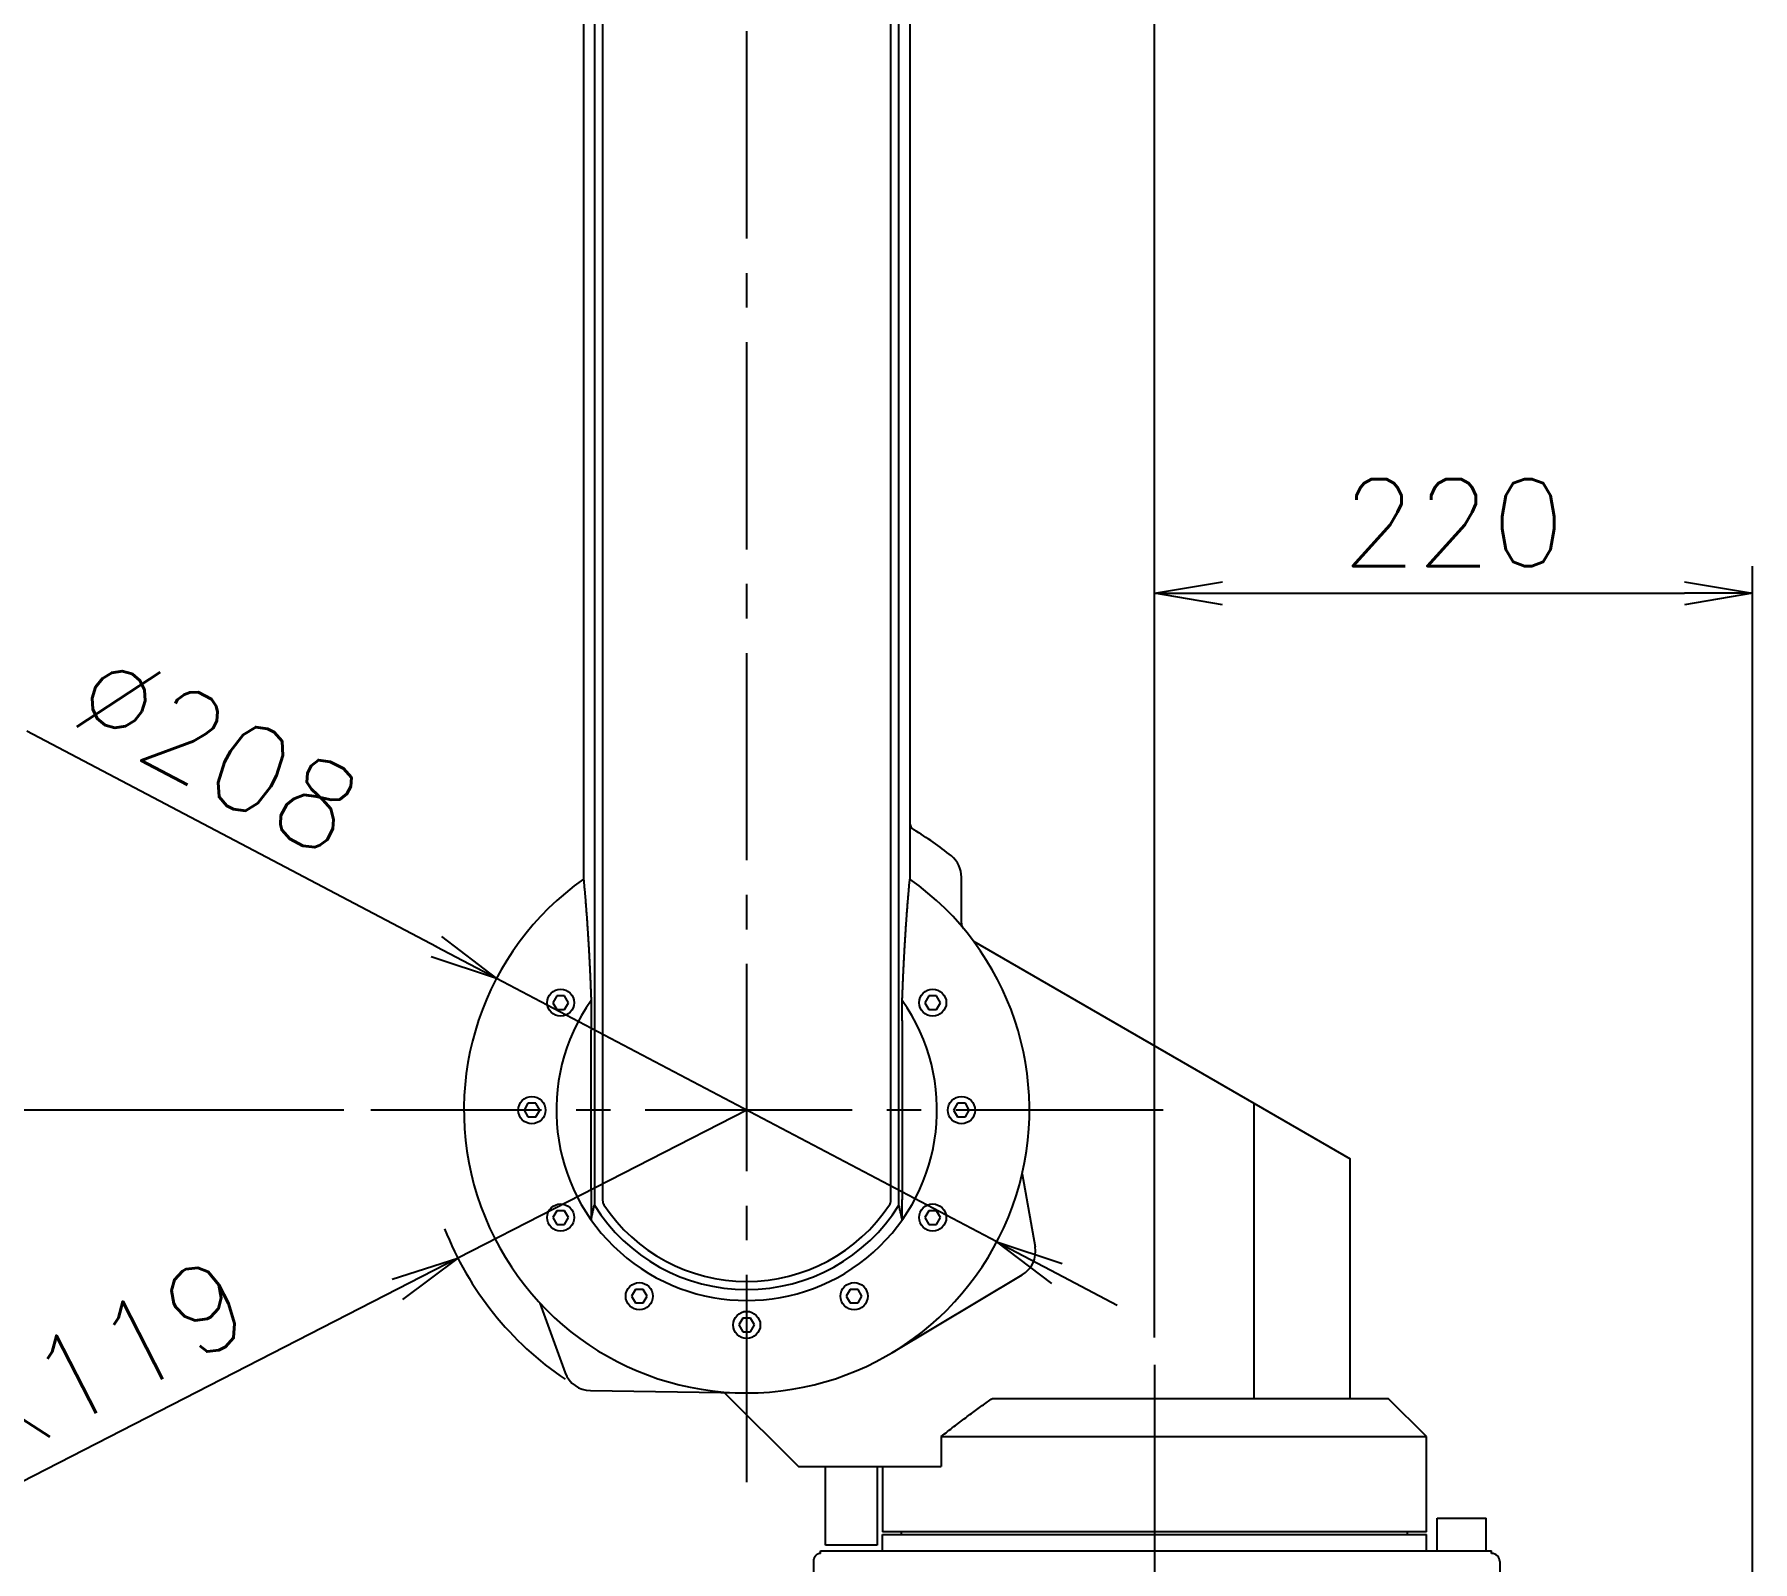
# Model space of a CAD drawing. Extents: x -7841 to -3641, y -5238 to -2268.
# Drawn here: x -4892 to -4260, y -4236 to -3675 of the extents above; entities that cross this region are included whole.
import ezdxf

# ---------------------------------------------------------------- set-up
doc = ezdxf.new("R2010")
doc.units = 0
doc.header["$LTSCALE"] = 4
doc.header["$MEASUREMENT"] = 0
doc.linetypes.add('CENTRE2', pattern=[28.575, 19.05, -3.175, 3.175, -3.175])
doc.layers.get('0').update_dxf_attribs({"linetype": 'CONTINUOUS'})
doc.layers.get('DEFPOINTS').update_dxf_attribs({"linetype": 'CONTINUOUS'})
for name, color, linetype in [('01', 7, 'CONTINUOUS'), ('01CENTER', 5, 'CENTRE2'), ('01HOSO', 6, 'CONTINUOUS'), ('02', 5, 'CONTINUOUS')]:
    doc.layers.add(name, color=color, linetype=linetype)
doc.styles.add('BIGFONT', font='ROMANS.SHX', dxfattribs={"bigfont": 'bigfont'})
doc.dimstyles.new('L-IN', dxfattribs={"dimscale": 10, "dimtxt": 3.2, "dimasz": 2.5, "dimexe": 1, "dimexo": 1, "dimgap": 1, "dimtad": 1, "dimdec": 0, "dimtxsty": 'BIGFONT', "dimblk": 'YA-IN', "dimblk1": 'OPEN', "dimblk2": 'OPEN', "dimsah": 1, "dimcen": 0, "dimclrd": 256, "dimclre": 256, "dimclrt": 256, "dimazin": 3, "dimtp": 0.1, "dimtm": 0.2, "dimtfac": 0.625, "dimtdec": 0, "dimtmove": 0, "dimatfit": 3, "dimtolj": 1})

# ---------------------------------------------------------------- blocks, each defined once
blk = doc.blocks.new('_OPEN')
at = {"color": 0, "linetype": 'BYBLOCK'}
for p, q in [((-1, 0.167), (0, 0)), ((0, 0), (-1, -0.167)), ((0, 0), (-1, 0))]:
    blk.add_line(p, q, dxfattribs=at)
blk = doc.blocks.new('*D5')
at = {"linetype": 'BYBLOCK'}
for p, q in [((-4776.41, -3510), (-5690, -3510)), ((-5680, -4045), (-5680, -3535)), ((-4778.19, -4070), (-5690, -4070))]:
    blk.add_line(p, q, dxfattribs=at)
at = {"layer": 'DEFPOINTS', "color": 0, "linetype": 'BYBLOCK'}
for p in [(-5680, -3510), (-4766.41, -3510), (-4768.19, -4070)]:
    blk.add_point(p, dxfattribs=at)
at = {"linetype": 'BYBLOCK', "xscale": 25, "yscale": 25, "zscale": 25}
for p, rotation in [((-5680, -3510), 90), ((-5680, -4070), 270)]:
    blk.add_blockref('_OPEN', p, dxfattribs=dict(at, rotation=rotation))
at = {"linetype": 'BYBLOCK', "insert": (-5706, -3790), "char_height": 32, "attachment_point": 5, "rotation": 90, "style": 'BIGFONT'}
blk.add_mtext('\\A1;560', dxfattribs=at)
blk = doc.blocks.new('YA-IN')
at = {"color": 0, "linetype": 'BYBLOCK'}
for p, q in [((0, 0), (-1, 0.167)), ((-1, -0.167), (0, 0)), ((0, 0), (-1, 0))]:
    blk.add_line(p, q, dxfattribs=at)
blk = doc.blocks.new('*D7')
at = {"linetype": 'BYBLOCK'}
for p, q in [((-4790, -3394.39), (-4790, -3150)), ((-4640, -4153.6), (-4640, -3150)), ((-4765, -3160), (-4665, -3160))]:
    blk.add_line(p, q, dxfattribs=at)
at = {"layer": 'DEFPOINTS', "color": 0, "linetype": 'BYBLOCK'}
for p in [(-4640, -3160), (-4790, -3404.39), (-4640, -4163.6)]:
    blk.add_point(p, dxfattribs=at)
at = {"linetype": 'BYBLOCK', "xscale": 25, "yscale": 25, "zscale": 25, "rotation": 180}
blk.add_blockref('_OPEN', (-4790, -3160), dxfattribs=at)
at = {"linetype": 'BYBLOCK', "xscale": 25, "yscale": 25, "zscale": 25}
blk.add_blockref('_OPEN', (-4640, -3160), dxfattribs=at)
at = {"linetype": 'BYBLOCK', "insert": (-4715, -3134), "char_height": 32, "attachment_point": 5, "style": 'BIGFONT'}
blk.add_mtext('\\A1;150', dxfattribs=at)
blk = doc.blocks.new('*D10')
at = {"linetype": 'BYBLOCK'}
for p, q in [((-4744.15, -4009.92), (-4894.8, -3930.63)), ((-4537.97, -4118.44), (-4722.03, -4021.56)), ((-4515.85, -4130.08), (-4493.72, -4141.72))]:
    blk.add_line(p, q, dxfattribs=at)
at = {"layer": 'DEFPOINTS', "color": 0, "linetype": 'BYBLOCK'}
for p in [(-4722.03, -4021.56), (-4537.97, -4118.44)]:
    blk.add_point(p, dxfattribs=at)
at = {"linetype": 'BYBLOCK', "xscale": 25, "yscale": 25, "zscale": 25}
for p, rotation in [((-4722.03, -4021.56), 332.2414593989402), ((-4537.97, -4118.44), 152.2414593989402)]:
    blk.add_blockref('_OPEN', p, dxfattribs=dict(at, rotation=rotation))
at = {"linetype": 'BYBLOCK', "insert": (-4824.62, -3938.18), "char_height": 32, "attachment_point": 5, "rotation": 332.24146, "style": 'BIGFONT'}
blk.add_mtext('\\A1;∅208', dxfattribs=at)
blk = doc.blocks.new('*D18')
at = {"linetype": 'BYBLOCK'}
for p, q in [((-4640, -4153.6), (-4640, -3870)), ((-4420, -4254.8), (-4420, -3870)), ((-4615, -3880), (-4445, -3880))]:
    blk.add_line(p, q, dxfattribs=at)
at = {"layer": 'DEFPOINTS', "color": 0, "linetype": 'BYBLOCK'}
for p in [(-4420, -3880), (-4640, -4163.6), (-4420, -4264.8)]:
    blk.add_point(p, dxfattribs=at)
at = {"linetype": 'BYBLOCK', "xscale": 25, "yscale": 25, "zscale": 25, "rotation": 180}
blk.add_blockref('_OPEN', (-4640, -3880), dxfattribs=at)
at = {"linetype": 'BYBLOCK', "xscale": 25, "yscale": 25, "zscale": 25}
blk.add_blockref('_OPEN', (-4420, -3880), dxfattribs=at)
at = {"linetype": 'BYBLOCK', "insert": (-4530, -3854), "char_height": 32, "attachment_point": 5, "style": 'BIGFONT'}
blk.add_mtext('\\A1;220', dxfattribs=at)
blk = doc.blocks.new('*D4')
at = {"linetype": 'BYBLOCK'}
for p, q in [((-4778.19, -4070), (-5690, -4070)), ((-5680, -4095), (-5680, -4495)), ((-4635.99, -4520), (-5690, -4520))]:
    blk.add_line(p, q, dxfattribs=at)
at = {"layer": 'DEFPOINTS', "color": 0, "linetype": 'BYBLOCK'}
for p in [(-4768.19, -4070), (-5680, -4520), (-4625.99, -4520)]:
    blk.add_point(p, dxfattribs=at)
at = {"linetype": 'BYBLOCK', "xscale": 25, "yscale": 25, "zscale": 25}
for p, rotation in [((-5680, -4070), 90), ((-5680, -4520), 270)]:
    blk.add_blockref('_OPEN', p, dxfattribs=dict(at, rotation=rotation))
at = {"linetype": 'BYBLOCK', "insert": (-5706, -4295), "char_height": 32, "attachment_point": 5, "rotation": 90, "style": 'BIGFONT'}
blk.add_mtext('\\A1;450', dxfattribs=at)
blk = doc.blocks.new('*D33')
at = {"linetype": 'BYBLOCK'}
for p, q in [((-4630, -4070), (-4736.23, -4124.45)), ((-4758.47, -4135.85), (-4912.74, -4214.92))]:
    blk.add_line(p, q, dxfattribs=at)
at = {"layer": 'DEFPOINTS', "color": 0, "linetype": 'BYBLOCK'}
for p in [(-4630, -4070), (-4736.23, -4124.45)]:
    blk.add_point(p, dxfattribs=at)
at = {"linetype": 'BYBLOCK', "xscale": 25, "yscale": 25, "zscale": 25, "rotation": 27.1378842050146}
blk.add_blockref('_OPEN', (-4736.23, -4124.45), dxfattribs=at)
at = {"linetype": 'BYBLOCK', "insert": (-4866.21, -4161.85), "char_height": 32, "attachment_point": 5, "rotation": 27.13788, "style": 'BIGFONT'}
blk.add_mtext('\\A1;R119', dxfattribs=at)

msp = doc.modelspace()

# ---------------------------------------------------------------- linework, layer by layer
at = {"layer": '01', "linetype": 'CONTINUOUS'}
for p, q in [((-4686.00656, -3499.40448), (-4686.00656, -4104.91798)), ((-4573.99344, -4104.91798), (-4573.99344, -3499.40448)), ((-4690, -3584.29838), (-4690, -3985.05296)), ((-4570, -3584.29838), (-4570, -3985.05296)), ((-4551, -4001.26136), (-4551, -3984.33204)), ((-4546.58752, -4007.88432), (-4408, -4087.89786)), ((-4408, -4176), (-4408, -4087.89786)), ((-4528.66551, -4093.39491), (-4523.93016, -4120.25044)), ((-4576.62685, -4159.25977), (-4528.6462, -4130.5696)), ((-4706.06078, -4140.92783), (-4696.73396, -4166.55308)), ((-4687.49017, -4173.13171), (-4631.59262, -4173.9878)), ((-4638.11204, -4173.88796), (-4611, -4201)), ((-4539.59866, -4176), (-4394, -4176)), ((-4380, -4190), (-4394, -4176)), ((-4380, -4225), (-4380, -4190)), ((-4611, -4201), (-4558.46018, -4201)), ((-4601, -4230), (-4601, -4201)), ((-4582, -4201), (-4582, -4230)), ((-4580, -4201), (-4580, -4225)), ((-4376, -4232), (-4376, -4220)), ((-4375.99928, -4220), (-4358.00072, -4220)), ((-4358, -4232), (-4358, -4220)), ((-4380, -4225), (-4580, -4225)), ((-4580, -4226), (-4380, -4226)), ((-4580, -4232), (-4580, -4226)), ((-4573, -4226), (-4573, -4225)), ((-4387, -4226), (-4387, -4225)), ((-4380, -4232), (-4380, -4226)), ((-4602.83264, -4232), (-4356, -4232)), ((-4602.83264, -4233), (-4602.83264, -4232)), ((-4582, -4230), (-4601, -4230)), ((-4356, -4233), (-4356, -4232)), ((-4605.47566, -4236), (-4605.47566, -4262)), ((-4353, -4236), (-4353, -4252.6988))]:
    msp.add_line(p, q, dxfattribs=at)
for centre, radius, start, end in [((-4567, -3964.3591), 3, 180, 239.18984336), ((-4630, -4070), 120, 51.1508053, 59.18984336), ((-4561, -3984.33204), 10, 0, 51.1508053), ((-4630, -4070), 104, 125.23441798, 54.76558202), ((-4548, -4001.26136), 3, 180, 219.9722976), ((-4630, -4070), 66, 211.94198195, 328.05801805), ((-4533.77824, -4121.98693), 10, 300.87744272, 10), ((-4687.33703, -4163.13288), 10, 200, 269.12255728), ((-4356, -4236), 3, 0, 90)]:
    msp.add_arc(centre, radius, start, end, dxfattribs=at)
msp.add_spline([(-4602.83264, -4233), (-4602.98709, -4233.00506), (-4603.14035, -4233.02016), (-4603.29165, -4233.04508), (-4603.44031, -4233.07954), (-4603.58604, -4233.12326), (-4603.72838, -4233.17594), (-4603.86665, -4233.23711), (-4604.00024, -4233.30621), (-4604.12884, -4233.38277), (-4604.25207, -4233.46622), (-4604.36964, -4233.556), (-4604.48133, -4233.65153), (-4604.58699, -4233.75229), (-4604.68655, -4233.85775), (-4604.77991, -4233.96738), (-4604.8671, -4234.08076), (-4604.94808, -4234.19736), (-4605.02295, -4234.31686), (-4605.09172, -4234.43878), (-4605.15452, -4234.56289), (-4605.2114, -4234.68879), (-4605.26248, -4234.81622), (-4605.30786, -4234.94499), (-4605.34762, -4235.07477), (-4605.38188, -4235.20551), (-4605.41071, -4235.33691), (-4605.43418, -4235.46889), (-4605.45237, -4235.60134), (-4605.46532, -4235.73401), (-4605.47308, -4235.86698), (-4605.47566, -4236)], degree=3, dxfattribs=at)
at = {"layer": '01CENTER'}
for p, q in [((-4630, -4206.74196), (-4630, -3404.38841)), ((-4476.87059, -4070), (-4768.19131, -4070)), ((-4480, -4163.59959), (-4480, -4550.94728))]:
    msp.add_line(p, q, dxfattribs=at)
at = {"layer": '01HOSO', "linetype": 'CONTINUOUS'}
for p, q in [((-4683, -3499.95012), (-4683, -4103.16625)), ((-4577, -4103.16625), (-4577, -3499.95012)), ((-4699.85938, -4028), (-4701.30276, -4030.5)), ((-4701.30276, -4030.5), (-4699.85938, -4033)), ((-4696.97263, -4028), (-4699.85938, -4028)), ((-4695.52926, -4030.5), (-4696.97263, -4028)), ((-4696.97263, -4033), (-4695.52926, -4030.5)), ((-4563.02737, -4028), (-4564.47074, -4030.5)), ((-4564.47074, -4030.5), (-4563.02737, -4033)), ((-4560.14062, -4028), (-4563.02737, -4028)), ((-4558.69724, -4030.5), (-4560.14062, -4028)), ((-4560.14062, -4033), (-4558.69724, -4030.5)), ((-4699.85938, -4033), (-4696.97263, -4033)), ((-4563.02737, -4033), (-4560.14062, -4033)), ((-4710.44338, -4067.5), (-4711.88675, -4070)), ((-4711.88675, -4070), (-4710.44338, -4072.5)), ((-4707.55662, -4067.5), (-4710.44338, -4067.5)), ((-4706.11325, -4070), (-4707.55662, -4067.5)), ((-4707.55662, -4072.5), (-4706.11325, -4070)), ((-4552.44338, -4067.5), (-4553.88675, -4070)), ((-4553.88675, -4070), (-4552.44338, -4072.5)), ((-4549.55662, -4067.5), (-4552.44338, -4067.5)), ((-4548.11325, -4070), (-4549.55662, -4067.5)), ((-4549.55662, -4072.5), (-4548.11325, -4070)), ((-4443.39399, -4176), (-4443.39399, -4067.46313)), ((-4710.44338, -4072.5), (-4707.55662, -4072.5)), ((-4552.44338, -4072.5), (-4549.55662, -4072.5)), ((-4699.85938, -4107), (-4701.30276, -4109.5)), ((-4696.97263, -4107), (-4699.85938, -4107)), ((-4695.52926, -4109.5), (-4696.97263, -4107)), ((-4563.02737, -4107), (-4564.47074, -4109.5)), ((-4560.14062, -4107), (-4563.02737, -4107)), ((-4558.69724, -4109.5), (-4560.14062, -4107)), ((-4701.30276, -4109.5), (-4699.85938, -4112)), ((-4699.85938, -4112), (-4696.97263, -4112)), ((-4696.97263, -4112), (-4695.52926, -4109.5)), ((-4564.47074, -4109.5), (-4563.02737, -4112)), ((-4563.02737, -4112), (-4560.14062, -4112)), ((-4560.14062, -4112), (-4558.69724, -4109.5)), ((-4670.94338, -4135.91601), (-4672.38675, -4138.41601)), ((-4672.38675, -4138.41601), (-4670.94338, -4140.91601)), ((-4668.05662, -4135.91601), (-4670.94338, -4135.91601)), ((-4666.61325, -4138.41601), (-4668.05662, -4135.91601)), ((-4668.05662, -4140.91601), (-4666.61325, -4138.41601)), ((-4591.94338, -4135.91601), (-4593.38675, -4138.41601)), ((-4593.38675, -4138.41601), (-4591.94338, -4140.91601)), ((-4589.05662, -4135.91601), (-4591.94338, -4135.91601)), ((-4587.61325, -4138.41601), (-4589.05662, -4135.91601)), ((-4589.05662, -4140.91601), (-4587.61325, -4138.41601)), ((-4670.94338, -4140.91601), (-4668.05662, -4140.91601)), ((-4591.94338, -4140.91601), (-4589.05662, -4140.91601)), ((-4631.44338, -4146.5), (-4632.88675, -4149)), ((-4632.88675, -4149), (-4631.44338, -4151.5)), ((-4628.55662, -4146.5), (-4631.44338, -4146.5)), ((-4631.44338, -4151.5), (-4628.55662, -4151.5)), ((-4627.11325, -4149), (-4628.55662, -4146.5)), ((-4628.55662, -4151.5), (-4627.11325, -4149)), ((-4558.46018, -4190), (-4380, -4190)), ((-4558.46018, -4190), (-4558.46018, -4201))]:
    msp.add_line(p, q, dxfattribs=at)
for centre in [(-4698.41601, -4030.5), (-4561.58399, -4030.5), (-4709, -4070), (-4551, -4070), (-4698.41601, -4109.5), (-4561.58399, -4109.5), (-4669.5, -4138.41601), (-4590.5, -4138.41601), (-4630, -4149)]:
    msp.add_circle(centre, 5, dxfattribs=at)
for centre, radius, start, end in [((-4630, -4070), 70, 144.82350902, 35.17649098), ((-4680, -4103.16625), 3, 180, 213.55730976), ((-4630, -4070), 63, 213.55730976, 326.44269024), ((-4580, -4103.16625), 3, 326.44269024, 0)]:
    msp.add_arc(centre, radius, start, end, dxfattribs=at)
for points in [[(-4690, -3985.05296), (-4689.81088, -3987.08891), (-4689.63271, -3989.08424), (-4689.46501, -3991.03614), (-4689.30731, -3992.94207), (-4689.15905, -3994.80087), (-4689.01944, -3996.61525), (-4688.88771, -3998.38857), (-4688.76326, -4000.12294), (-4688.64553, -4001.82045), (-4688.53402, -4003.48329), (-4688.42825, -4005.11377), (-4688.32782, -4006.71391), (-4688.23232, -4008.28578), (-4688.14143, -4009.8313), (-4688.05482, -4011.35245), (-4687.97221, -4012.851), (-4687.89333, -4014.32881), (-4687.81795, -4015.78755), (-4687.74584, -4017.22894), (-4687.67681, -4018.65456), (-4687.61068, -4020.06603), (-4687.54728, -4021.46484), (-4687.48646, -4022.85253), (-4687.42808, -4024.2305), (-4687.37203, -4025.60021), (-4687.31818, -4026.96298), (-4687.26643, -4028.32019), (-4687.21669, -4029.67321)], [(-4572.78331, -4029.67321), (-4572.73357, -4028.32019), (-4572.68182, -4026.96298), (-4572.62797, -4025.60021), (-4572.57192, -4024.2305), (-4572.51354, -4022.85253), (-4572.45272, -4021.46485), (-4572.38932, -4020.06603), (-4572.32319, -4018.65456), (-4572.25416, -4017.22894), (-4572.18205, -4015.78755), (-4572.10667, -4014.32881), (-4572.02779, -4012.85101), (-4571.94518, -4011.35245), (-4571.85857, -4009.8313), (-4571.76768, -4008.28578), (-4571.67218, -4006.71391), (-4571.57175, -4005.11378), (-4571.46598, -4003.48329), (-4571.35447, -4001.82045), (-4571.23674, -4000.12294), (-4571.11229, -3998.38857), (-4570.98056, -3996.61525), (-4570.84095, -3994.80087), (-4570.69269, -3992.94207), (-4570.53499, -3991.03614), (-4570.36729, -3989.08424), (-4570.18912, -3987.08891), (-4570, -3985.05296)], [(-4687.21669, -4029.67321), (-4687.22379, -4031.16046), (-4687.23053, -4032.62925), (-4687.23694, -4034.08137), (-4687.24303, -4035.51861), (-4687.24882, -4036.94274), (-4687.25433, -4038.35532), (-4687.25956, -4039.75789), (-4687.26452, -4041.15183), (-4687.26922, -4042.53851), (-4687.27367, -4043.91914), (-4687.27787, -4045.29491), (-4687.28184, -4046.66686), (-4687.28558, -4048.036), (-4687.28908, -4049.40322), (-4687.29235, -4050.76933), (-4687.2954, -4052.13503), (-4687.29823, -4053.50095), (-4687.30083, -4054.86761), (-4687.30321, -4056.23542), (-4687.30537, -4057.6047), (-4687.3073, -4058.97567), (-4687.30901, -4060.34845), (-4687.31049, -4061.72305), (-4687.31175, -4063.09942), (-4687.31278, -4064.47739), (-4687.31358, -4065.85675), (-4687.31416, -4067.2372), (-4687.3145, -4068.61841), (-4687.31462, -4070), (-4687.3145, -4071.38159), (-4687.31416, -4072.7628), (-4687.31358, -4074.14325), (-4687.31278, -4075.52261), (-4687.31175, -4076.90058), (-4687.31049, -4078.27695), (-4687.30901, -4079.65155), (-4687.3073, -4081.02433), (-4687.30537, -4082.3953), (-4687.30321, -4083.76458), (-4687.30083, -4085.13239), (-4687.29823, -4086.49905), (-4687.2954, -4087.86497), (-4687.29235, -4089.23067), (-4687.28908, -4090.59678), (-4687.28558, -4091.964), (-4687.28184, -4093.33314), (-4687.27787, -4094.70509), (-4687.27367, -4096.08086), (-4687.26922, -4097.46149), (-4687.26452, -4098.84817), (-4687.25956, -4100.24211), (-4687.25433, -4101.64468), (-4687.24882, -4103.05726), (-4687.24303, -4104.48139), (-4687.23694, -4105.91863), (-4687.23053, -4107.37075), (-4687.22379, -4108.83954), (-4687.21669, -4110.32679)], [(-4572.78331, -4110.32679), (-4572.77621, -4108.83954), (-4572.76947, -4107.37075), (-4572.76306, -4105.91863), (-4572.75697, -4104.48139), (-4572.75118, -4103.05726), (-4572.74567, -4101.64468), (-4572.74044, -4100.24211), (-4572.73548, -4098.84817), (-4572.73078, -4097.46149), (-4572.72633, -4096.08086), (-4572.72213, -4094.70509), (-4572.71816, -4093.33314), (-4572.71442, -4091.964), (-4572.71092, -4090.59678), (-4572.70765, -4089.23067), (-4572.7046, -4087.86497), (-4572.70177, -4086.49905), (-4572.69917, -4085.13239), (-4572.69679, -4083.76458), (-4572.69463, -4082.3953), (-4572.6927, -4081.02433), (-4572.69099, -4079.65155), (-4572.68951, -4078.27695), (-4572.68825, -4076.90058), (-4572.68722, -4075.52261), (-4572.68642, -4074.14325), (-4572.68584, -4072.7628), (-4572.6855, -4071.38159), (-4572.68538, -4070), (-4572.6855, -4068.61841), (-4572.68584, -4067.2372), (-4572.68642, -4065.85675), (-4572.68722, -4064.47739), (-4572.68825, -4063.09942), (-4572.68951, -4061.72305), (-4572.69099, -4060.34845), (-4572.6927, -4058.97567), (-4572.69463, -4057.6047), (-4572.69679, -4056.23542), (-4572.69917, -4054.86761), (-4572.70177, -4053.50095), (-4572.7046, -4052.13503), (-4572.70765, -4050.76933), (-4572.71092, -4049.40322), (-4572.71442, -4048.036), (-4572.71816, -4046.66686), (-4572.72213, -4045.29491), (-4572.72633, -4043.91914), (-4572.73078, -4042.53851), (-4572.73548, -4041.15183), (-4572.74044, -4039.75789), (-4572.74567, -4038.35532), (-4572.75118, -4036.94274), (-4572.75697, -4035.51861), (-4572.76306, -4034.08137), (-4572.76947, -4032.62925), (-4572.77621, -4031.16046), (-4572.78331, -4029.67321)], [(-4687.21669, -4110.32679), (-4687.0672, -4109.61184), (-4686.91734, -4108.90817), (-4686.76703, -4108.21565), (-4686.6162, -4107.53418), (-4686.46479, -4106.86368), (-4686.31274, -4106.20414), (-4686.16001, -4105.55557), (-4686.00656, -4104.91798)], [(-4572.78331, -4110.32679), (-4572.9328, -4109.61184), (-4573.08266, -4108.90817), (-4573.23297, -4108.21565), (-4573.3838, -4107.53418), (-4573.53521, -4106.86368), (-4573.68726, -4106.20414), (-4573.83999, -4105.55557), (-4573.99344, -4104.91798)], [(-4558.46018, -4190), (-4556.08612, -4188.14834), (-4553.79493, -4186.38305), (-4551.58061, -4184.69839), (-4549.43708, -4183.08871), (-4547.35842, -4181.54865), (-4545.3398, -4180.0738), (-4543.37671, -4178.66007), (-4541.46453, -4177.30343), (-4539.59866, -4176)]]:
    msp.add_spline(points, degree=3, dxfattribs=at)
at = {"layer": '02'}
msp.add_arc((-4630, -4070), 119.36758, 201.44773633, 235.97007446, dxfattribs=at)

# ---------------------------------------------------------------- dimensions: what is measured, and where the dimension line sits
for base, p1, p2, picture, middle in [((-4480, -3160), (-4630, -3404.38841), (-4480, -4163.59959), '*D7', (-4555, -3134)), ((-4260, -3880), (-4480, -4163.59959), (-4260, -4264.79755), '*D18', (-4370, -3854))]:
    dim = msp.add_linear_dim(base=base, p1=p1, p2=p2, dimstyle='L-IN', dxfattribs=at)
    dim.commit()
    dim.dimension.update_dxf_attribs({"geometry": picture, "text_midpoint": middle, "insert": (160, 0)})
for base, p2, picture, middle in [((-5680, -3510), (-4766.41056, -3510), '*D5', (-5706, -3790)), ((-5680, -4520), (-4625.99356, -4520), '*D4', (-5706, -4295))]:
    dim = msp.add_linear_dim(base=base, p1=(-4768.19131, -4070), p2=p2, angle=90, dimstyle='L-IN', dxfattribs=at)
    dim.commit()
    dim.dimension.update_dxf_attribs({"geometry": picture, "text_midpoint": middle})
dim = msp.add_diameter_dim_2p(p1=(-4537.9685, -4118.43763), p2=(-4722.0315, -4021.56237), dimstyle='L-IN', dxfattribs=at)
dim.commit()
dim.dimension.update_dxf_attribs({"geometry": '*D10', "text_midpoint": (-4836.73375, -3961.19276), "dimtype": 163})
dim = msp.add_radius_dim(center=(-4630, -4070), mpoint=(-4736.22657, -4124.44754), dimstyle='L-IN', dxfattribs=at)
dim.commit()
dim.dimension.update_dxf_attribs({"geometry": '*D33', "text_midpoint": (-4854.34857, -4184.99221), "dimtype": 164})

doc.saveas('drawing.dxf')
